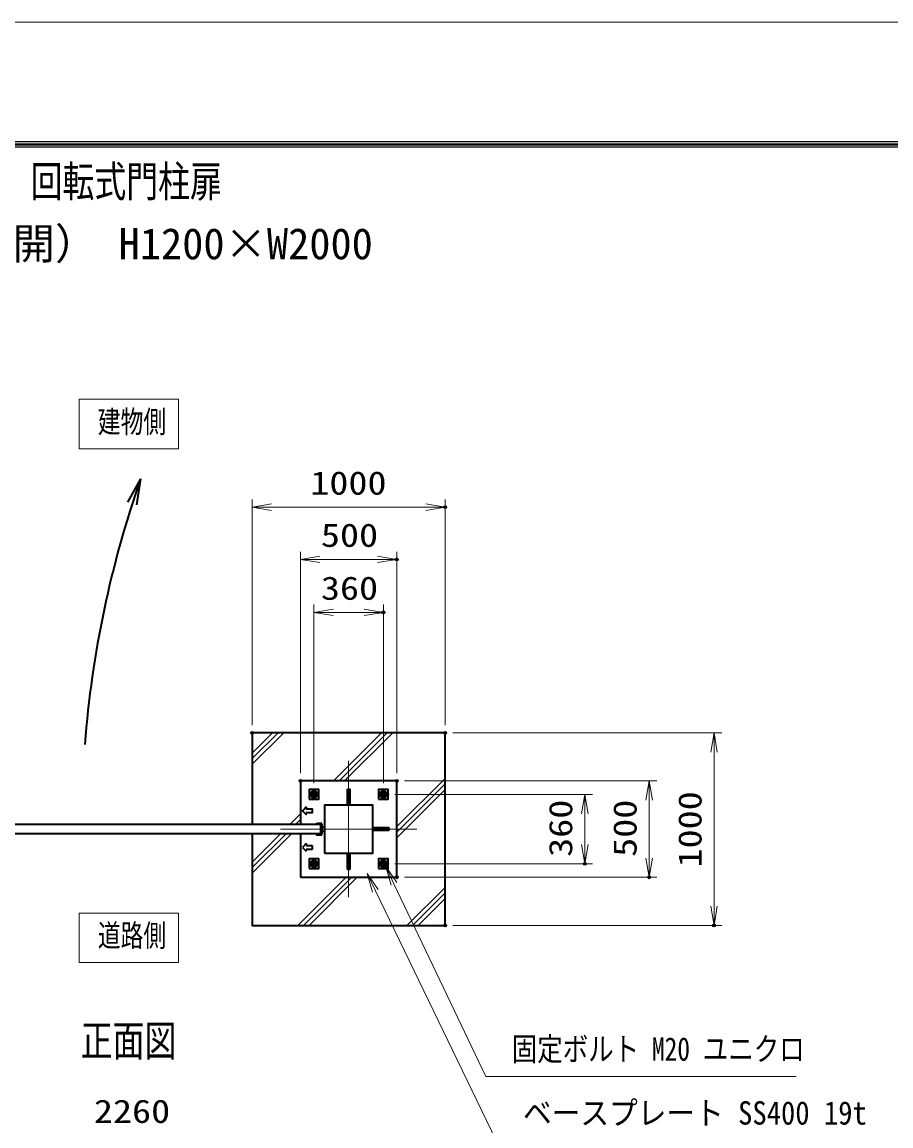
# Model space of a CAD drawing. Units: millimetres at full size. Extents: x -11880 to 11880, y -8400 to 8400.
# Drawn here: x 2844 to 7353, y 2671 to 8400 of the extents above; entities that cross this region are included whole.
import ezdxf
from ezdxf.enums import TextEntityAlignment as Align

# ---------------------------------------------------------------- set-up
doc = ezdxf.new("R2010")
doc.units = ezdxf.units.MM
doc.header["$LTSCALE"] = 30
doc.header["$PDMODE"] = 32
doc.header["$PDSIZE"] = 15
for name, pattern in [('DASHED', [7.5, 6, -1.5]), ('USER1', [9, 6, -0.75, 1.5, -0.75]), ('USER2', [18, 12, -1.5, 3, -1.5])]:
    doc.linetypes.add(name, pattern=pattern)
for name, color, linetype, lineweight in [('0-0_D-TTL', 7, 'Continuous', 18), ('0-1_外形線', 7, 'Continuous', 35), ('0-2_0', 7, 'Continuous', 18), ('0-3_寸法線', 4, 'Continuous', 18), ('0-5_細線', 2, 'Continuous', 35), ('0-6_隠れ線', 140, 'DASHED', 18), ('0-7_軸線', 200, 'USER2', 15), ('0-D_AM_0N', 7, 'Continuous', 50), ('0-E_AM_7N', 6, 'USER1', 18), ('1-1_ハッチング', 253, 'Continuous', 13), ('1-3_AM_4N', 4, 'Continuous', 25)]:
    doc.layers.add(name, color=color, linetype=linetype, lineweight=lineweight)
for name, color, linetype in [('0-4_Defpoints', 7, 'Continuous'), ('0-9_文字3', 254, 'Continuous'), ('0-F_文字', 254, 'Continuous')]:
    doc.layers.add(name, color=color, linetype=linetype)
doc.styles.add('ＭＳ ゴシック', font='')
doc.styles.get('ＭＳ ゴシック').set_extended_font_data('MS Gothic')

# ---------------------------------------------------------------- blocks, each defined once
blk = doc.blocks.new('_Open')
at = {"layer": '0-2_0', "color": 4}
blk.add_line((-30, 5), (0, 0), dxfattribs=at)
blk.add_lwpolyline([(-30, -5), (0, 0), (-30, 0)], dxfattribs=at)
blk = doc.blocks.new('S253')
at = {"layer": '0-3_寸法線'}
for points in [[(11278574.1, 81944042.3), (11230281.3, 81944042.3), (11215959.7, 81974055.9), (11214667.8, 81976763.5)], [(11216411, 81974271.3), (11214667.8, 81976763.5), (11215508.5, 81973840.6)]]:
    blk.add_lwpolyline(points, dxfattribs=at)
at = {"layer": '0-3_寸法線', "color": 254, "style": 'ＭＳ ゴシック', "width": 0.8}
blk.add_text('固定ボルト M20 ユニクロ', height=3637, dxfattribs=at).set_placement((11234290.3, 81945442.9), align=Align.BOTTOM_LEFT)
blk = doc.blocks.new('S254')
at = {"layer": '0-3_寸法線'}
for points in [[(11285817.3, 81934085.3), (11231850.9, 81934085.3), (11213067.2, 81972992.2), (11211762.8, 81975693.9)], [(11213517.4, 81973209.6), (11211762.8, 81975693.9), (11212616.9, 81972774.8)]]:
    blk.add_lwpolyline(points, dxfattribs=at)
at = {"layer": '0-3_寸法線', "color": 254, "style": 'ＭＳ ゴシック', "width": 0.9}
blk.add_text('ベースプレート SS400 19t', height=3637, dxfattribs=at).set_placement((11236050.9, 81935485.8), align=Align.BOTTOM_LEFT)
blk = doc.blocks.new('U262')
at = {"layer": '0-D_AM_0N'}
blk.add_lwpolyline([(11203055.2, 81987718.6), (11203505.2, 81987458.8), (11203955.2, 81987718.6), (11203955.2, 81988238.2), (11203505.2, 81988498), (11203055.2, 81988238.2)], close=True, dxfattribs=at)
for radius in [450, 259.4]:
    blk.add_circle((11203505.2, 81987978.4), radius, dxfattribs=at)
at = {"layer": '0-E_AM_7N'}
for p, q in [((11202933.7, 81987978.4), (11204076.8, 81987978.4)), ((11203505.2, 81988550), (11203505.2, 81987406.8))]:
    blk.add_line(p, q, dxfattribs=at)
at = {"layer": '1-3_AM_4N'}
blk.add_arc((11203505.2, 81987978.4), 300, 260, 170, dxfattribs=at)
blk = doc.blocks.new('U263')
at = {"layer": '0-D_AM_0N'}
blk.add_lwpolyline([(11213855.2, 81987718.6), (11214305.2, 81987458.8), (11214755.2, 81987718.6), (11214755.2, 81988238.2), (11214305.2, 81988498), (11213855.2, 81988238.2)], close=True, dxfattribs=at)
for radius in [450, 259.4]:
    blk.add_circle((11214305.2, 81987978.4), radius, dxfattribs=at)
at = {"layer": '0-E_AM_7N'}
for p, q in [((11213733.7, 81987978.4), (11214876.8, 81987978.4)), ((11214305.2, 81988550), (11214305.2, 81987406.8))]:
    blk.add_line(p, q, dxfattribs=at)
at = {"layer": '1-3_AM_4N'}
blk.add_arc((11214305.2, 81987978.4), 300, 260, 170, dxfattribs=at)
blk = doc.blocks.new('U264')
at = {"layer": '0-D_AM_0N'}
blk.add_lwpolyline([(11213855.2, 81976918.6), (11214305.2, 81976658.8), (11214755.2, 81976918.6), (11214755.2, 81977438.2), (11214305.2, 81977698), (11213855.2, 81977438.2)], close=True, dxfattribs=at)
for radius in [450, 259.4]:
    blk.add_circle((11214305.2, 81977178.4), radius, dxfattribs=at)
at = {"layer": '0-E_AM_7N'}
for p, q in [((11214305.2, 81977750), (11214305.2, 81976606.8)), ((11213733.7, 81977178.4), (11214876.8, 81977178.4))]:
    blk.add_line(p, q, dxfattribs=at)
at = {"layer": '1-3_AM_4N'}
blk.add_arc((11214305.2, 81977178.4), 300, 260, 170, dxfattribs=at)
blk = doc.blocks.new('U265')
at = {"layer": '0-D_AM_0N'}
blk.add_lwpolyline([(11203055.2, 81976918.6), (11203505.2, 81976658.8), (11203955.2, 81976918.6), (11203955.2, 81977438.2), (11203505.2, 81977698), (11203055.2, 81977438.2)], close=True, dxfattribs=at)
for radius in [450, 259.4]:
    blk.add_circle((11203505.2, 81977178.4), radius, dxfattribs=at)
at = {"layer": '0-E_AM_7N'}
for p, q in [((11203505.2, 81977750), (11203505.2, 81976606.8)), ((11202933.7, 81977178.4), (11204076.8, 81977178.4))]:
    blk.add_line(p, q, dxfattribs=at)
at = {"layer": '1-3_AM_4N'}
blk.add_arc((11203505.2, 81977178.4), 300, 260, 170, dxfattribs=at)

msp = doc.modelspace()

# ---------------------------------------------------------------- linework, layer by layer
at = {"layer": '0-0_D-TTL'}
for points in [[(-11880, -8400), (11880, -8400), (11880, 8400), (-11880, 8400)], [(-11116.29, 7779.43), (11116.29, 7779.43), (11116.29, -7777.71), (-11116.29, -7777.71)], [(-11109.21, 7772.36), (11109.21, 7772.36), (11109.21, -7770.64), (-11109.21, -7770.64)], [(-11102.14, 7765.29), (11102.14, 7765.29), (11102.14, -7763.57), (-11102.14, -7763.57)], [(-11095.07, 7758.21), (11095.07, 7758.21), (11095.07, -7756.5), (-11095.07, -7756.5)], [(-11088, 7751.14), (11088, 7751.14), (11088, -7749.43), (-11088, -7749.43)]]:
    msp.add_lwpolyline(points, close=True, dxfattribs=at)
at = {"layer": '0-1_外形線'}
for p, q in [((4288.88, 4461.26), (4288.88, 4236.26)), ((4788.88, 4461.26), (4288.88, 4461.26)), ((4788.88, 3961.26), (4788.88, 4461.26)), ((4373.88, 4242.26), (4393.88, 4242.26)), ((4288.88, 4186.26), (4288.88, 3961.26)), ((4393.88, 4186.26), (4393.88, 4236.26)), ((4399.88, 4236.26), (4399.88, 4186.26)), ((4399.88, 4223.76), (4413.88, 4223.76)), ((4413.88, 4198.76), (4399.88, 4198.76)), ((4288.88, 3961.26), (4788.88, 3961.26))]:
    msp.add_line(p, q, dxfattribs=at)
for points in [[(4038.88, 4186.26), (4038.88, 3711.26), (5038.88, 3711.26), (5038.88, 4711.26), (4038.88, 4711.26), (4038.88, 4236.26)], [(4393.88, 4236.26), (4373.88, 4236.26), (4373.88, 4242.26)], [(4393.88, 4180.26), (4373.88, 4180.26), (4373.88, 4186.26), (4393.88, 4186.26)]]:
    msp.add_lwpolyline(points, dxfattribs=at)
for points in [[(4333.88, 4366.26), (4383.88, 4366.26), (4383.88, 4416.26), (4333.88, 4416.26)], [(4693.88, 4366.26), (4743.88, 4366.26), (4743.88, 4416.26), (4693.88, 4416.26)], [(4413.88, 4086.26), (4663.88, 4086.26), (4663.88, 4336.26), (4413.88, 4336.26)], [(2393.88, 4236.26), (4393.88, 4236.26), (4393.88, 4186.26), (2393.88, 4186.26)], [(4333.88, 4006.26), (4383.88, 4006.26), (4383.88, 4056.26), (4333.88, 4056.26)], [(4693.88, 4006.26), (4743.88, 4006.26), (4743.88, 4056.26), (4693.88, 4056.26)]]:
    msp.add_lwpolyline(points, close=True, dxfattribs=at)
for centre, start, end in [((4393.88, 4236.26), 0, 90), ((4393.88, 4186.26), 270, 0)]:
    msp.add_arc(centre, 6, start, end, dxfattribs=at)
at = {"layer": '0-3_寸法線'}
for p, q in [((4038.88, 4751.26), (4038.88, 5922.2)), ((5038.88, 4751.26), (5038.88, 5922.2)), ((4038.88, 5882.2), (5038.88, 5882.2)), ((4288.88, 4501.26), (4288.88, 5651.26)), ((4788.88, 4501.26), (4788.88, 5651.26)), ((4288.88, 5611.26), (4788.88, 5611.26)), ((4358.88, 4450.32), (4358.88, 5376.35)), ((4358.88, 5336.35), (4718.88, 5336.35)), ((4718.88, 4450.32), (4718.88, 5376.35)), ((5078.88, 4711.26), (6475.22, 4711.26)), ((6435.22, 4711.26), (6435.22, 3711.26)), ((4828.88, 4461.26), (6138.09, 4461.26)), ((6098.09, 4461.26), (6098.09, 3961.26)), ((4777.93, 4391.26), (5804.23, 4391.26)), ((5764.23, 4391.26), (5764.23, 4031.26)), ((4777.93, 4031.26), (5804.23, 4031.26)), ((4828.88, 3961.26), (6138.09, 3961.26)), ((5078.88, 3711.26), (6475.22, 3711.26))]:
    msp.add_line(p, q, dxfattribs=at)
for points in [[(3139.78, 6185), (3655.04, 6185), (3655.04, 6442.08), (3139.78, 6442.08)], [(3139.78, 3518.25), (3655.04, 3518.25), (3655.04, 3775.33), (3139.78, 3775.33)]]:
    msp.add_lwpolyline(points, close=True, dxfattribs=at)
at = {"layer": '0-4_Defpoints'}
for p in [(5038.88, 5882.2), (4788.88, 5611.26), (4718.88, 5336.35), (4038.88, 4711.26), (5038.88, 4711.26), (5038.88, 4711.26), (4288.88, 4461.26), (4358.88, 4410.32), (4718.88, 4410.32), (4788.88, 4461.26), (4788.88, 4461.26), (4737.93, 4391.26), (4737.93, 4031.26), (5764.23, 4031.26), (4788.88, 3961.26), (6098.09, 3961.26), (5038.88, 3711.26), (6435.22, 3711.26)]:
    msp.add_point(p, dxfattribs=at)
at = {"layer": '0-5_細線'}
for p, q in [((3459.33, 6029.14), (3391.63, 5907.96)), ((3459.33, 6029.14), (3438.29, 5894.46)), ((4532.88, 4419.16), (4544.88, 4419.16)), ((4399.88, 4227.76), (4403.88, 4223.76)), ((4403.88, 4198.76), (4399.88, 4194.76)), ((4746.78, 4217.26), (4746.78, 4205.26)), ((4318.88, 4136.26), (4298.88, 4116.26)), ((4318.88, 4136.26), (4318.88, 4126.26)), ((4318.88, 4126.26), (4348.88, 4126.26)), ((4348.88, 4126.26), (4348.88, 4106.26)), ((4298.88, 4116.26), (4318.88, 4096.26)), ((4348.88, 4106.26), (4318.88, 4106.26)), ((4318.88, 4096.26), (4318.88, 4106.26)), ((4532.88, 4003.36), (4544.88, 4003.36))]:
    msp.add_line(p, q, dxfattribs=at)
for points in [[(4532.88, 4419.16), (4544.88, 4419.16), (4544.88, 4336.26), (4532.88, 4336.26)], [(4663.88, 4205.26), (4746.78, 4205.26), (4746.78, 4217.26), (4663.88, 4217.26)], [(4532.88, 4086.26), (4544.88, 4086.26), (4544.88, 4003.36), (4532.88, 4003.36)]]:
    msp.add_lwpolyline(points, close=True, dxfattribs=at)
for points in [[(4318.88, 4326.26), (4298.88, 4306.26), (4318.88, 4286.26), (4318.88, 4296.26)], [(4318.88, 4326.26), (4318.88, 4316.26), (4348.88, 4316.26), (4348.88, 4296.26), (4318.88, 4296.26)]]:
    msp.add_lwpolyline(points, dxfattribs=at)
msp.add_arc((8607.92, 4225.73), 5455.3, 160.69606, 175.52715, dxfattribs=at)
at = {"layer": '0-6_隠れ線'}
for centre in [(4358.88, 4391.26), (4718.88, 4391.26), (4358.88, 4031.26), (4718.88, 4031.26)]:
    msp.add_circle(centre, 20, dxfattribs=at)
at = {"layer": '0-7_軸線'}
for q in [(4538.88, 4564.82), (4185.32, 4211.26), (4892.43, 4211.26), (4538.88, 3857.71)]:
    msp.add_line((4538.88, 4211.26), q, dxfattribs=at)
at = {"layer": '1-1_ハッチング'}
for p, q in [((4038.88, 4605.91), (4144.23, 4711.26)), ((4038.88, 4576.91), (4173.23, 4711.26)), ((4038.88, 4547.91), (4202.23, 4711.26)), ((4459.92, 4461.26), (4709.92, 4711.26)), ((4488.92, 4461.26), (4738.92, 4711.26)), ((4517.92, 4461.26), (4767.92, 4711.26)), ((4788.88, 4224.54), (5038.88, 4474.54)), ((4788.88, 4195.54), (5038.88, 4445.54)), ((4788.88, 4166.54), (5038.88, 4416.54)), ((4234.92, 4236.26), (4288.88, 4290.22)), ((4263.92, 4236.26), (4288.88, 4261.22)), ((4038.88, 4040.22), (4184.92, 4186.26)), ((4038.88, 4011.22), (4213.92, 4186.26)), ((4038.88, 3982.22), (4242.92, 4186.26)), ((4275.6, 3711.26), (4525.6, 3961.26)), ((4304.6, 3711.26), (4554.6, 3961.26)), ((4333.6, 3711.26), (4583.6, 3961.26)), ((4841.29, 3711.26), (5038.88, 3908.85)), ((4870.29, 3711.26), (5038.88, 3879.85)), ((4899.29, 3711.26), (5038.88, 3850.85))]:
    msp.add_line(p, q, dxfattribs=at)

# ---------------------------------------------------------------- block references
at = {"layer": '0-3_寸法線', "xscale": 3.333333, "yscale": 3.333333}
for p, rotation in [((4038.88, 5882.2), 180), ((4288.88, 5611.26), 180), ((4358.88, 5336.35), 180), ((6435.22, 4711.26), 90), ((6098.09, 4461.26), 90), ((5764.23, 4391.26), 90), ((5764.23, 4031.26), 270), ((6098.09, 3961.26), 270), ((6435.22, 3711.26), 270)]:
    msp.add_blockref('_Open', p, dxfattribs=dict(at, rotation=rotation))
at = {"layer": '0-3_寸法線'}
for name, p, xscale, yscale in [('_Open', (5038.88, 5882.2), 3.333333, 3.333333), ('_Open', (4788.88, 5611.26), 3.333333, 3.333333), ('_Open', (4718.88, 5336.35), 3.333333, 3.333333), ('S253', (-369091.3, -2728541.35), 0.03333333, 0.03333333), ('S254', (-369091.3, -2728541.35), 0.03333333, 0.03333333)]:
    msp.add_blockref(name, p, dxfattribs=dict(at, xscale=xscale, yscale=yscale))
at = {"layer": '0-D_AM_0N', "xscale": 0.03333333, "yscale": 0.03333333}
for name in ['U262', 'U263', 'U265', 'U264']:
    msp.add_blockref(name, (-369091.3, -2728541.35), dxfattribs=at)

# ---------------------------------------------------------------- texts
at = {"layer": '0-1_外形線', "style": 'ＭＳ ゴシック', "width": 0.75}
for s, p in [('建物側', (3237.37, 6233.72)), ('道路側', (3237.37, 3566.97))]:
    msp.add_text(s, height=115.5, dxfattribs=at).set_placement(p, align=Align.BOTTOM_LEFT)
at = {"layer": '0-3_寸法線', "color": 254, "style": 'ＭＳ ゴシック', "width": 1.2}
for s, p in [('1000', (4339.68, 5910.88)), ('500', (4394.88, 5639.95)), ('360', (4394.88, 5365.03)), ('2260', (3216.88, 2649.89))]:
    msp.add_text(s, height=121.2, dxfattribs=at).set_placement(p, align=Align.BOTTOM_LEFT)
for s, p in [('1000', (6406.53, 4012.06)), ('360', (5735.54, 4067.26)), ('500', (6069.4, 4067.26))]:
    msp.add_text(s, height=121.2, rotation=90, dxfattribs=at).set_placement(p, align=Align.BOTTOM_LEFT)
at = {"layer": '0-9_文字3', "style": 'ＭＳ ゴシック', "width": 0.75}
msp.add_text('回転式門柱扉', height=161.7, dxfattribs=at).set_placement((2888.34, 7443.55), align=Align.BOTTOM_LEFT)
at = {"layer": '0-9_文字3', "style": 'ＭＳ ゴシック'}
msp.add_text('TKK-G（片開） H1200×W2000', height=161.6, dxfattribs=at).set_placement((1803.93, 7120.58), align=Align.BOTTOM_LEFT)
at = {"layer": '0-F_文字', "style": 'ＭＳ ゴシック', "width": 0.75}
msp.add_text('正面図', height=161.7, dxfattribs=at).set_placement((3148.7, 2983.73), align=Align.BOTTOM_LEFT)

doc.saveas('drawing.dxf')
